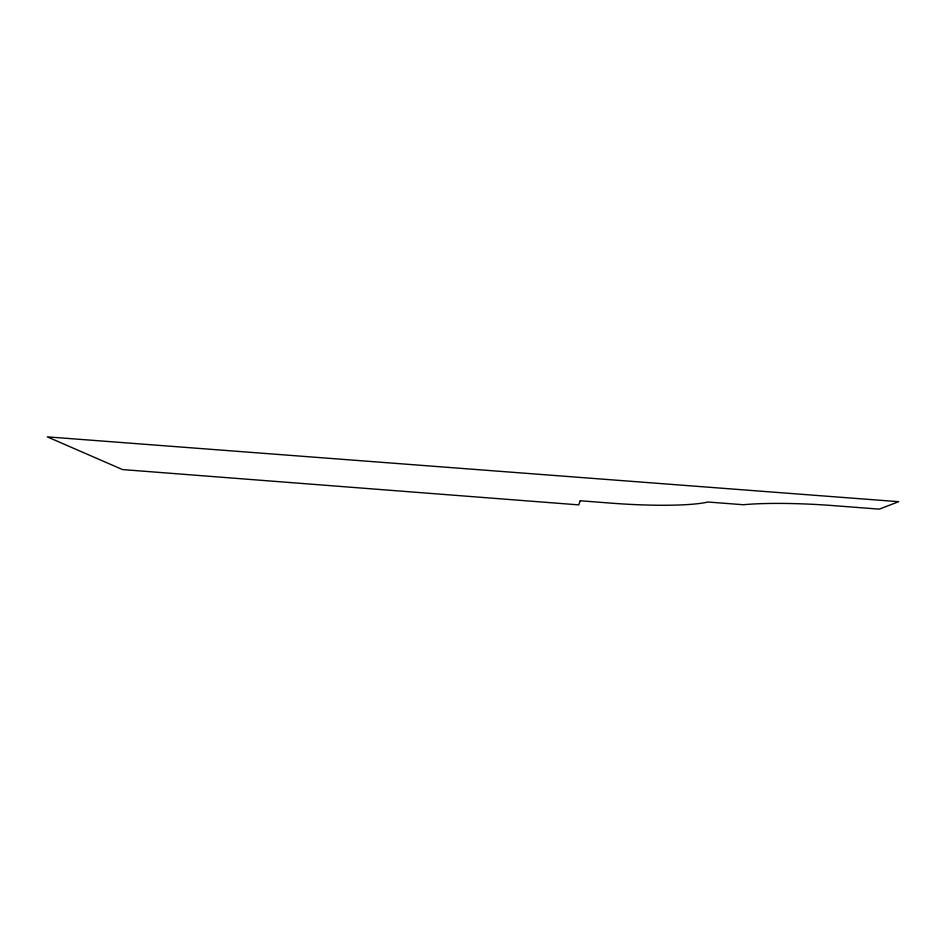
<?xml version="1.0" encoding="UTF-8"?>
<svg xmlns="http://www.w3.org/2000/svg" width="946" height="946" viewBox="0 0 946 946"><rect width="100%" height="100%" fill="white"/><g stroke="black" fill="none" stroke-linecap="round" stroke-linejoin="round"><path stroke-width="1.42" d="M580.265 500.765L578.692 504.88L122.507 469.571L47.3 436.863L898.7 501.687L879.248 509.137L832.184 505.531A88.877 10.311 2.9 0 0 743.414 504.738L707.951 502.019A97.45 12.582 3.9 0 1 610.513 503.095L580.265 500.765"/></g></svg>
